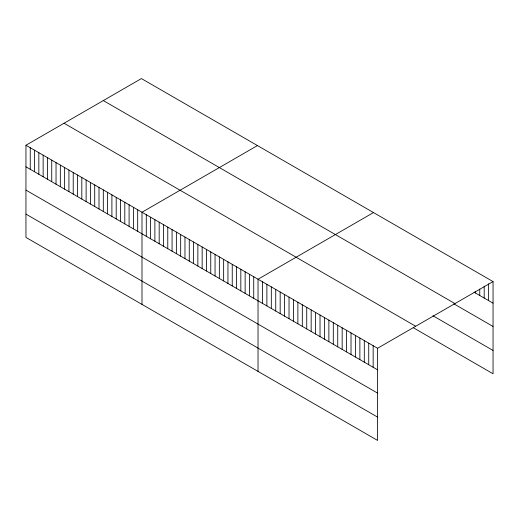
<?xml version="1.0" encoding="UTF-8"?>
<svg xmlns="http://www.w3.org/2000/svg" width="519" height="519" viewBox="0 0 519 519"><rect width="100%" height="100%" fill="white"/><g stroke="black" fill="none" stroke-linecap="round" stroke-linejoin="round"><path stroke-width="0.78" d="M25.95 145.242L377.585 348.255L377.585 440.423L25.95 237.41L25.95 145.242L141.415 78.577L493.05 281.59L493.05 373.758L413.345 327.742M257.456 145.573L141.992 212.239L141.992 304.4M373.492 212.569L258.027 279.228L258.027 371.396M377.585 348.255L493.05 281.59M474.074 292.21L493.05 303.167M103.313 100.576L454.949 303.589M453.833 303.816L493.05 326.464M432.956 315.766L493.05 350.461M64.051 123.243L415.687 326.256M25.95 166.813L377.585 369.833M25.95 190.11L377.585 393.123M25.95 214.113L377.585 417.127M488.619 283.828L488.619 300.611M484.195 286.066L484.195 298.055M479.764 289.102L479.764 295.499M475.339 291.341L475.339 292.943M373.155 345.699L373.155 367.277M368.73 343.143L368.73 364.714M364.299 340.587L364.299 362.158M359.875 338.031L359.875 359.602M355.444 335.475L355.444 357.046M351.019 332.919L351.019 354.49M346.588 330.363L346.588 351.934M342.164 327.807L342.164 349.378M337.733 325.244L337.733 346.822M333.302 322.688L333.302 344.266M328.877 320.132L328.877 341.71M324.446 317.576L324.446 339.154M320.022 315.02L320.022 336.597M315.591 312.464L315.591 334.041M311.166 309.908L311.166 331.485M306.735 307.352L306.735 328.929M302.311 304.796L302.311 326.373M297.88 302.24L297.88 323.811M293.456 299.684L293.456 321.255M289.025 297.127L289.025 318.698M284.594 294.571L284.594 316.142M280.169 292.015L280.169 313.586M275.738 289.459L275.738 311.03M271.314 286.903L271.314 308.474M266.883 284.341L266.883 305.918M262.458 281.785L262.458 303.362M253.733 276.75L253.733 298.321M249.431 274.266L249.431 295.843M245.137 271.787L245.137 293.365M240.835 269.303L240.835 290.88M236.541 266.824L236.541 288.402M232.24 264.346L232.24 285.917M227.945 261.861L227.945 283.439M223.644 259.383L223.644 280.954M219.349 256.899L219.349 278.476M215.054 254.42L215.054 275.991M210.753 251.936L210.753 273.513M206.458 249.457L206.458 271.028M202.157 246.973L202.157 268.55M197.862 244.494L197.862 266.065M193.561 242.01L193.561 263.587M189.266 239.531L189.266 261.102M184.965 237.047L184.965 258.624M180.67 234.569L180.67 256.139M176.369 232.084L176.369 253.661M172.074 229.606L172.074 251.183M167.773 227.121L167.773 248.698M163.479 224.643L163.479 246.22M159.177 222.158L159.177 243.735M154.883 219.68L154.883 241.257M150.588 217.202L150.588 238.772M146.287 214.717L146.287 236.294M137.691 209.754L137.691 231.331M133.396 207.276L133.396 228.847M129.095 204.791L129.095 226.368M124.8 202.313L124.8 223.884M120.499 199.828L120.499 221.405M116.204 197.35L116.204 218.921M111.903 194.865L111.903 216.442M107.608 192.387L107.608 213.958M103.307 189.902L103.307 211.48M99.012 187.424L99.012 208.995M94.711 184.939L94.711 206.517M90.416 182.461L90.416 204.038M86.122 179.976L86.122 201.554M81.82 177.498L81.82 199.075M77.526 175.02L77.526 196.591M73.224 172.535L73.224 194.112M68.93 170.057L68.93 191.628M64.628 167.572L64.628 189.15M60.334 165.094L60.334 186.665M56.033 162.609L56.033 184.187M51.738 160.131L51.738 181.702M47.437 157.646L47.437 179.224M43.142 155.168L43.142 176.739M38.841 152.683L38.841 174.261M34.546 150.205L34.546 171.776M30.245 147.72L30.245 169.298"/></g></svg>
